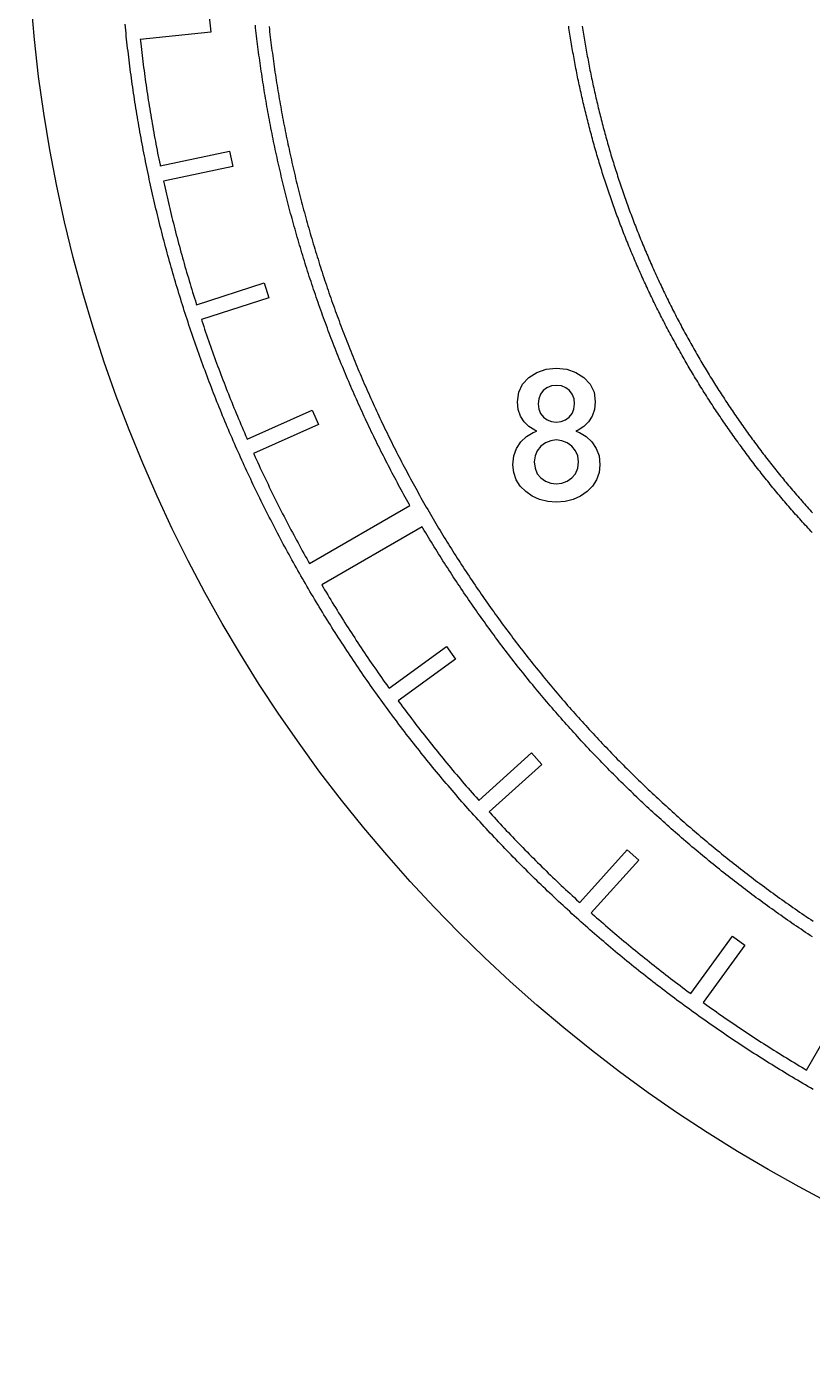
# Model space of a CAD drawing. Header units: millimetres. Extents: x -14.2 to 14.2, y -14.2 to 14.2.
# Drawn here: x -14.25 to -6.67, y -14.25 to -1.33 of the extents above; entities that cross this region are included whole.
import ezdxf

# ---------------------------------------------------------------- set-up
doc = ezdxf.new("R2010")
doc.units = ezdxf.units.MM
doc.layers.add('ALTIN', color=2, linetype='Continuous')
doc.layers.add('KESIM', color=1, linetype='Continuous')

msp = doc.modelspace()

# ---------------------------------------------------------------- linework, layer by layer
at = {"layer": 'ALTIN'}
for points in [[(-12.4891, -1.2372), (-12.4734, -1.3864), (-13.1544, -1.458), (-13.1532, -1.4696), (-13.1499, -1.4982), (-13.1466, -1.5269), (-13.1433, -1.5556), (-13.1398, -1.5843), (-13.1363, -1.6129), (-13.1328, -1.6416), (-13.1292, -1.6702), (-13.1255, -1.6989), (-13.1218, -1.7275), (-13.118, -1.7561), (-13.1141, -1.7848), (-13.1102, -1.8134), (-13.1062, -1.842), (-13.1021, -1.8705), (-13.098, -1.8991), (-13.0939, -1.9277), (-13.0896, -1.9563), (-13.0853, -1.9848), (-13.081, -2.0134), (-13.0765, -2.0419), (-13.0721, -2.0704), (-13.0675, -2.0989), (-13.0629, -2.1274), (-13.0582, -2.1559), (-13.0535, -2.1844), (-13.0487, -2.2129), (-13.0438, -2.2413), (-13.0389, -2.2698), (-13.0339, -2.2982), (-13.0289, -2.3267), (-13.0238, -2.3551), (-13.0186, -2.3835), (-13.0134, -2.4119), (-13.0081, -2.4403), (-13.0027, -2.4686), (-12.9973, -2.497), (-12.9918, -2.5254), (-12.9863, -2.5537), (-12.9807, -2.582), (-12.975, -2.6103), (-12.9693, -2.6386), (-12.9635, -2.6669), (-12.9612, -2.6783), (-12.2913, -2.5359), (-12.2602, -2.6827), (-12.93, -2.825), (-12.9275, -2.8364), (-12.9213, -2.8646), (-12.915, -2.8928), (-12.9087, -2.9209), (-12.9023, -2.9491), (-12.8958, -2.9772), (-12.8893, -3.0054), (-12.8827, -3.0335), (-12.876, -3.0616), (-12.8693, -3.0896), (-12.8625, -3.1177), (-12.8557, -3.1458), (-12.8488, -3.1738), (-12.8419, -3.2018), (-12.8348, -3.2298), (-12.8278, -3.2578), (-12.8206, -3.2858), (-12.8134, -3.3138), (-12.8062, -3.3417), (-12.7989, -3.3697), (-12.7915, -3.3976), (-12.784, -3.4255), (-12.7765, -3.4534), (-12.769, -3.4812), (-12.7613, -3.5091), (-12.7536, -3.5369), (-12.7459, -3.5647), (-12.7381, -3.5925), (-12.7302, -3.6203), (-12.7223, -3.6481), (-12.7143, -3.6758), (-12.7063, -3.7035), (-12.6981, -3.7312), (-12.69, -3.7589), (-12.6817, -3.7866), (-12.6735, -3.8143), (-12.6651, -3.8419), (-12.6567, -3.8695), (-12.6482, -3.8971), (-12.6397, -3.9247), (-12.6311, -3.9523), (-12.6224, -3.9798), (-12.6137, -4.0074), (-12.6102, -4.0184), (-11.9589, -3.8068), (-11.9126, -3.9495), (-12.5638, -4.1611), (-12.5602, -4.1721), (-12.5511, -4.1995), (-12.5419, -4.2269), (-12.5326, -4.2543), (-12.5233, -4.2816), (-12.5139, -4.3089), (-12.5045, -4.3362), (-12.495, -4.3635), (-12.4855, -4.3907), (-12.4759, -4.4179), (-12.4662, -4.4451), (-12.4565, -4.4723), (-12.4467, -4.4995), (-12.4368, -4.5266), (-12.4269, -4.5538), (-12.417, -4.5809), (-12.4069, -4.6079), (-12.3969, -4.635), (-12.3867, -4.662), (-12.3765, -4.689), (-12.3663, -4.716), (-12.3559, -4.743), (-12.3456, -4.7699), (-12.3351, -4.7969), (-12.3246, -4.8238), (-12.3141, -4.8506), (-12.3035, -4.8775), (-12.2928, -4.9043), (-12.2821, -4.9311), (-12.2713, -4.9579), (-12.2604, -4.9847), (-12.2495, -5.0114), (-12.2386, -5.0381), (-12.2275, -5.0648), (-12.2165, -5.0915), (-12.2053, -5.1181), (-12.1941, -5.1447), (-12.1829, -5.1713), (-12.1716, -5.1979), (-12.1602, -5.2244), (-12.1488, -5.251), (-12.1373, -5.2774), (-12.1257, -5.3039), (-12.1211, -5.3146), (-11.4955, -5.036), (-11.4345, -5.1731), (-12.0601, -5.4516), (-12.0553, -5.4622), (-12.0433, -5.4885), (-12.0313, -5.5147), (-12.0193, -5.541), (-12.0072, -5.5672), (-11.995, -5.5934), (-11.9828, -5.6195), (-11.9705, -5.6456), (-11.9581, -5.6717), (-11.9457, -5.6978), (-11.9333, -5.7239), (-11.9207, -5.7499), (-11.9082, -5.7759), (-11.8955, -5.8018), (-11.8829, -5.8278), (-11.8701, -5.8537), (-11.8573, -5.8796), (-11.8445, -5.9054), (-11.8315, -5.9313), (-11.8186, -5.9571), (-11.8056, -5.9828), (-11.7925, -6.0086), (-11.7793, -6.0343), (-11.7661, -6.06), (-11.7529, -6.0856), (-11.7396, -6.1112), (-11.7262, -6.1368), (-11.7128, -6.1624), (-11.6993, -6.1879), (-11.6858, -6.2135), (-11.6722, -6.2389), (-11.6586, -6.2644), (-11.6449, -6.2898), (-11.6311, -6.3152), (-11.6173, -6.3406), (-11.6035, -6.3659), (-11.5896, -6.3912), (-11.5756, -6.4165), (-11.5616, -6.4417), (-11.5475, -6.4669), (-11.5333, -6.4921), (-11.5214, -6.5133), (-10.5514, -5.9533), (-10.5573, -5.9427), (-10.5703, -5.9196), (-10.5832, -5.8966), (-10.596, -5.8735), (-10.6088, -5.8503), (-10.6215, -5.8272), (-10.6342, -5.804), (-10.6469, -5.7808), (-10.6595, -5.7575), (-10.672, -5.7343), (-10.6845, -5.711), (-10.6969, -5.6876), (-10.7093, -5.6643), (-10.7216, -5.6409), (-10.7339, -5.6175), (-10.7461, -5.5941), (-10.7583, -5.5706), (-10.7704, -5.5471), (-10.7825, -5.5236), (-10.7945, -5.5001), (-10.8065, -5.4765), (-10.8184, -5.4529), (-10.8303, -5.4293), (-10.8421, -5.4057), (-10.8539, -5.382), (-10.8656, -5.3583), (-10.8773, -5.3346), (-10.8889, -5.3109), (-10.9005, -5.2871), (-10.912, -5.2633), (-10.9234, -5.2395), (-10.9348, -5.2156), (-10.9462, -5.1918), (-10.9575, -5.1679), (-10.9687, -5.144), (-10.9799, -5.12), (-10.9911, -5.0961), (-11.0022, -5.0721), (-11.0132, -5.048), (-11.0242, -5.024), (-11.0351, -4.9999), (-11.046, -4.9759), (-11.0568, -4.9517), (-11.0676, -4.9276), (-11.0783, -4.9035), (-11.089, -4.8793), (-11.0996, -4.8551), (-11.1102, -4.8308), (-11.1207, -4.8066), (-11.1312, -4.7823), (-11.1416, -4.758), (-11.1519, -4.7337), (-11.1622, -4.7094), (-11.1725, -4.685), (-11.1827, -4.6606), (-11.1928, -4.6362), (-11.2029, -4.6118), (-11.2129, -4.5873), (-11.2229, -4.5629), (-11.2328, -4.5384), (-11.2427, -4.5138), (-11.2525, -4.4893), (-11.2623, -4.4647), (-11.272, -4.4402), (-11.2817, -4.4156), (-11.2913, -4.3909), (-11.3008, -4.3663), (-11.3103, -4.3416), (-11.3198, -4.3169), (-11.3292, -4.2922), (-11.3385, -4.2675), (-11.3478, -4.2428), (-11.357, -4.218), (-11.3662, -4.1932), (-11.3753, -4.1684), (-11.3844, -4.1436), (-11.3934, -4.1187), (-11.4023, -4.0939), (-11.4113, -4.069), (-11.4201, -4.0441), (-11.4289, -4.0191), (-11.4376, -3.9942), (-11.4463, -3.9692), (-11.455, -3.9443), (-11.4635, -3.9193), (-11.4721, -3.8942), (-11.4805, -3.8692), (-11.4889, -3.8441), (-11.4973, -3.8191), (-11.5056, -3.794), (-11.5139, -3.7689), (-11.522, -3.7437), (-11.5302, -3.7186), (-11.5383, -3.6934), (-11.5463, -3.6682), (-11.5543, -3.6431), (-11.5622, -3.6178), (-11.5701, -3.5926), (-11.5779, -3.5674), (-11.5856, -3.5421), (-11.5933, -3.5168), (-11.601, -3.4915), (-11.6086, -3.4662), (-11.6161, -3.4408), (-11.6236, -3.4155), (-11.631, -3.3901), (-11.6384, -3.3647), (-11.6457, -3.3393), (-11.6529, -3.3139), (-11.6601, -3.2885), (-11.6673, -3.2631), (-11.6744, -3.2376), (-11.6814, -3.2121), (-11.6884, -3.1866), (-11.6953, -3.1611), (-11.7022, -3.1356), (-11.709, -3.1101), (-11.7158, -3.0845), (-11.7225, -3.0589), (-11.7291, -3.0334), (-11.7357, -3.0078), (-11.7422, -2.9821), (-11.7487, -2.9565), (-11.7551, -2.9309), (-11.7615, -2.9052), (-11.7678, -2.8796), (-11.7741, -2.8539), (-11.7803, -2.8282), (-11.7864, -2.8025), (-11.7925, -2.7768), (-11.7985, -2.751), (-11.8045, -2.7253), (-11.8104, -2.6995), (-11.8163, -2.6737), (-11.8221, -2.648), (-11.8278, -2.6222), (-11.8335, -2.5964), (-11.8392, -2.5705), (-11.8447, -2.5447), (-11.8503, -2.5189), (-11.8557, -2.493), (-11.8611, -2.4671), (-11.8665, -2.4412), (-11.8718, -2.4153), (-11.877, -2.3894), (-11.8822, -2.3635), (-11.8873, -2.3376), (-11.8924, -2.3117), (-11.8974, -2.2857), (-11.9024, -2.2597), (-11.9073, -2.2338), (-11.9121, -2.2078), (-11.9169, -2.1818), (-11.9217, -2.1558), (-11.9263, -2.1298), (-11.9309, -2.1037), (-11.9355, -2.0777), (-11.94, -2.0517), (-11.9445, -2.0256), (-11.9489, -1.9996), (-11.9532, -1.9735), (-11.9575, -1.9474), (-11.9617, -1.9213), (-11.9658, -1.8952), (-11.97, -1.8691), (-11.974, -1.843), (-11.978, -1.8168), (-11.9819, -1.7907), (-11.9858, -1.7646), (-11.9896, -1.7384), (-11.9934, -1.7123), (-11.9971, -1.6861), (-12.0007, -1.6599), (-12.0043, -1.6337), (-12.0079, -1.6075), (-12.0114, -1.5813), (-12.0148, -1.5551), (-12.0181, -1.5289), (-12.0214, -1.5027), (-12.0247, -1.4764), (-12.0279, -1.4502), (-12.031, -1.424), (-12.0341, -1.3977), (-12.0371, -1.3715), (-12.0401, -1.3452), (-12.043, -1.3189)], [(-6.6572, -11.589), (-6.6825, -11.5744), (-6.7077, -11.5598), (-6.7329, -11.5452), (-6.7581, -11.5304), (-6.7833, -11.5157), (-6.8084, -11.5008), (-6.8334, -11.486), (-6.8585, -11.471), (-6.8835, -11.456), (-6.9085, -11.441), (-6.9334, -11.4259), (-6.9583, -11.4107), (-6.9832, -11.3955), (-7.008, -11.3803), (-7.0328, -11.365), (-7.0576, -11.3496), (-7.0824, -11.3342), (-7.1071, -11.3187), (-7.1318, -11.3032), (-7.1564, -11.2876), (-7.181, -11.2719), (-7.2056, -11.2562), (-7.2301, -11.2405), (-7.2546, -11.2247), (-7.2791, -11.2088), (-7.3035, -11.1929), (-7.3279, -11.177), (-7.3523, -11.161), (-7.3766, -11.1449), (-7.4009, -11.1288), (-7.4252, -11.1126), (-7.4494, -11.0964), (-7.4736, -11.0801), (-7.4978, -11.0638), (-7.5219, -11.0474), (-7.546, -11.0309), (-7.57, -11.0144), (-7.594, -10.9979), (-7.618, -10.9813), (-7.6419, -10.9647), (-7.6658, -10.948), (-7.6897, -10.9312), (-7.7135, -10.9144), (-7.7373, -10.8976), (-7.7611, -10.8807), (-7.7848, -10.8637), (-7.8085, -10.8467), (-7.8321, -10.8296), (-7.8557, -10.8125), (-7.8793, -10.7953), (-7.9029, -10.7781), (-7.9263, -10.7609), (-7.9498, -10.7435), (-7.9732, -10.7262), (-7.9966, -10.7088), (-8.02, -10.6913), (-8.0433, -10.6738), (-8.0665, -10.6562), (-8.0898, -10.6386), (-8.1129, -10.6209), (-8.1361, -10.6032), (-8.1592, -10.5854), (-8.1823, -10.5676), (-8.2053, -10.5497), (-8.2283, -10.5318), (-8.2513, -10.5138), (-8.2742, -10.4958), (-8.2971, -10.4777), (-8.3199, -10.4596), (-8.3427, -10.4414), (-8.3655, -10.4232), (-8.3882, -10.4049), (-8.4109, -10.3866), (-8.4335, -10.3682), (-8.4561, -10.3498), (-8.4787, -10.3313), (-8.5012, -10.3128), (-8.5237, -10.2942), (-8.5461, -10.2756), (-8.5685, -10.2569), (-8.5909, -10.2382), (-8.6132, -10.2194), (-8.6354, -10.2006), (-8.6577, -10.1817), (-8.6799, -10.1628), (-8.702, -10.1439), (-8.7241, -10.1249), (-8.7462, -10.1058), (-8.7682, -10.0867), (-8.7902, -10.0675), (-8.8122, -10.0483), (-8.8341, -10.0291), (-8.8559, -10.0098), (-8.8777, -9.9904), (-8.8995, -9.9711), (-8.9212, -9.9516), (-8.9429, -9.9321), (-8.9646, -9.9126), (-8.9862, -9.893), (-9.0077, -9.8734), (-9.0293, -9.8537), (-9.0507, -9.834), (-9.0722, -9.8142), (-9.0936, -9.7944), (-9.1149, -9.7745), (-9.1362, -9.7546), (-9.1575, -9.7347), (-9.1787, -9.7147), (-9.1999, -9.6946), (-9.221, -9.6745), (-9.2421, -9.6544), (-9.2631, -9.6342), (-9.2841, -9.614), (-9.3051, -9.5937), (-9.326, -9.5734), (-9.3468, -9.553), (-9.3677, -9.5326), (-9.3884, -9.5121), (-9.4092, -9.4916), (-9.4298, -9.4711), (-9.4505, -9.4505), (-9.4711, -9.4298), (-9.4916, -9.4092), (-9.5121, -9.3884), (-9.5326, -9.3677), (-9.553, -9.3468), (-9.5734, -9.326), (-9.5937, -9.3051), (-9.614, -9.2841), (-9.6342, -9.2631), (-9.6544, -9.2421), (-9.6745, -9.221), (-9.6946, -9.1999), (-9.7147, -9.1787), (-9.7347, -9.1575), (-9.7546, -9.1362), (-9.7745, -9.1149), (-9.7944, -9.0936), (-9.8142, -9.0722), (-9.834, -9.0507), (-9.8537, -9.0293), (-9.8734, -9.0077), (-9.893, -8.9862), (-9.9126, -8.9646), (-9.9321, -8.9429), (-9.9516, -8.9212), (-9.9711, -8.8995), (-9.9904, -8.8777), (-10.0098, -8.8559), (-10.0291, -8.8341), (-10.0483, -8.8122), (-10.0675, -8.7902), (-10.0867, -8.7682), (-10.1058, -8.7462), (-10.1249, -8.7241), (-10.1439, -8.702), (-10.1628, -8.6799), (-10.1817, -8.6577), (-10.2006, -8.6354), (-10.2194, -8.6132), (-10.2382, -8.5909), (-10.2569, -8.5685), (-10.2756, -8.5461), (-10.2942, -8.5237), (-10.3128, -8.5012), (-10.3313, -8.4787), (-10.3498, -8.4561), (-10.3682, -8.4335), (-10.3866, -8.4109), (-10.4049, -8.3882), (-10.4232, -8.3655), (-10.4414, -8.3427), (-10.4596, -8.3199), (-10.4777, -8.2971), (-10.4958, -8.2742), (-10.5138, -8.2513), (-10.5318, -8.2283), (-10.5497, -8.2053), (-10.5676, -8.1823), (-10.5854, -8.1592), (-10.6032, -8.1361), (-10.6209, -8.1129), (-10.6386, -8.0898), (-10.6562, -8.0665), (-10.6738, -8.0433), (-10.6913, -8.02), (-10.7088, -7.9966), (-10.7262, -7.9732), (-10.7435, -7.9498), (-10.7609, -7.9263), (-10.7781, -7.9029), (-10.7953, -7.8793), (-10.8125, -7.8557), (-10.8296, -7.8321), (-10.8467, -7.8085), (-10.8637, -7.7848), (-10.8807, -7.7611), (-10.8976, -7.7373), (-10.9144, -7.7135), (-10.9312, -7.6897), (-10.948, -7.6658), (-10.9647, -7.6419), (-10.9813, -7.618), (-10.9979, -7.594), (-11.0144, -7.57), (-11.0309, -7.546), (-11.0474, -7.5219), (-11.0638, -7.4978), (-11.0801, -7.4736), (-11.0964, -7.4494), (-11.1126, -7.4252), (-11.1288, -7.4009), (-11.1449, -7.3766), (-11.161, -7.3523), (-11.177, -7.3279), (-11.1929, -7.3035), (-11.2088, -7.2791), (-11.2247, -7.2546), (-11.2405, -7.2301), (-11.2562, -7.2056), (-11.2719, -7.181), (-11.2876, -7.1564), (-11.3032, -7.1318), (-11.3187, -7.1071), (-11.3342, -7.0824), (-11.3496, -7.0576), (-11.365, -7.0328), (-11.3803, -7.008), (-11.3955, -6.9832), (-11.4107, -6.9583), (-11.4259, -6.9334), (-11.441, -6.9085), (-11.456, -6.8835), (-11.471, -6.8585), (-11.486, -6.8334), (-11.5008, -6.8084), (-11.5157, -6.7833), (-11.5304, -6.7581), (-11.5452, -6.7329), (-11.5598, -6.7077), (-11.5744, -6.6825), (-11.589, -6.6572), (-11.6035, -6.6319), (-11.6179, -6.6066), (-11.6323, -6.5812), (-11.6466, -6.5558), (-11.6609, -6.5304), (-11.6751, -6.505), (-11.6893, -6.4795), (-11.7034, -6.454), (-11.7175, -6.4284), (-11.7314, -6.4028), (-11.7454, -6.3772), (-11.7593, -6.3516), (-11.7731, -6.3259), (-11.7869, -6.3002), (-11.8006, -6.2745), (-11.8143, -6.2487), (-11.8279, -6.2229), (-11.8414, -6.1971), (-11.8549, -6.1713), (-11.8683, -6.1454), (-11.8817, -6.1195), (-11.895, -6.0935), (-11.9083, -6.0676), (-11.9215, -6.0416), (-11.9347, -6.0156), (-11.9478, -5.9895), (-11.9608, -5.9634), (-11.9738, -5.9373), (-11.9867, -5.9112), (-11.9996, -5.885), (-12.0124, -5.8588), (-12.0251, -5.8326), (-12.0378, -5.8064), (-12.0505, -5.7801), (-12.0631, -5.7538), (-12.0756, -5.7274), (-12.088, -5.7011), (-12.1005, -5.6747), (-12.1128, -5.6483), (-12.1251, -5.6219), (-12.1373, -5.5954), (-12.1495, -5.5689), (-12.1616, -5.5424), (-12.1737, -5.5158), (-12.1857, -5.4893), (-12.1976, -5.4627), (-12.2095, -5.436), (-12.2214, -5.4094), (-12.2331, -5.3827), (-12.2449, -5.356), (-12.2565, -5.3293), (-12.2681, -5.3025), (-12.2796, -5.2758), (-12.2911, -5.2489), (-12.3025, -5.2221), (-12.3139, -5.1953), (-12.3252, -5.1684), (-12.3365, -5.1415), (-12.3476, -5.1146), (-12.3588, -5.0876), (-12.3698, -5.0606), (-12.3809, -5.0336), (-12.3918, -5.0066), (-12.4027, -4.9796), (-12.4135, -4.9525), (-12.4243, -4.9254), (-12.435, -4.8983), (-12.4457, -4.8711), (-12.4563, -4.844), (-12.4668, -4.8168), (-12.4773, -4.7896), (-12.4877, -4.7624), (-12.4981, -4.7351), (-12.5084, -4.7078), (-12.5186, -4.6805), (-12.5288, -4.6532), (-12.5389, -4.6259), (-12.549, -4.5985), (-12.559, -4.5711), (-12.5689, -4.5437), (-12.5788, -4.5163), (-12.5886, -4.4888), (-12.5984, -4.4613), (-12.6081, -4.4338), (-12.6177, -4.4063), (-12.6273, -4.3788), (-12.6369, -4.3512), (-12.6463, -4.3236), (-12.6557, -4.296), (-12.6651, -4.2684), (-12.6743, -4.2408), (-12.6836, -4.2131), (-12.6927, -4.1854), (-12.7018, -4.1577), (-12.7109, -4.13), (-12.7199, -4.1023), (-12.7288, -4.0745), (-12.7376, -4.0467), (-12.7464, -4.0189), (-12.7552, -3.9911), (-12.7638, -3.9633), (-12.7725, -3.9354), (-12.781, -3.9075), (-12.7895, -3.8797), (-12.7979, -3.8517), (-12.8063, -3.8238), (-12.8146, -3.7959), (-12.8229, -3.7679), (-12.8311, -3.7399), (-12.8392, -3.7119), (-12.8473, -3.6839), (-12.8553, -3.6559), (-12.8632, -3.6278), (-12.8711, -3.5997), (-12.8789, -3.5716), (-12.8867, -3.5435), (-12.8944, -3.5154), (-12.902, -3.4873), (-12.9096, -3.4591), (-12.9171, -3.4309), (-12.9246, -3.4028), (-12.932, -3.3745), (-12.9393, -3.3463), (-12.9466, -3.3181), (-12.9538, -3.2898), (-12.9609, -3.2616), (-12.968, -3.2333), (-12.975, -3.205), (-12.982, -3.1767), (-12.9889, -3.1483), (-12.9957, -3.12), (-13.0025, -3.0916), (-13.0092, -3.0633), (-13.0159, -3.0349), (-13.0225, -3.0065), (-13.029, -2.9781), (-13.0355, -2.9496), (-13.0419, -2.9212), (-13.0482, -2.8927), (-13.0545, -2.8642), (-13.0607, -2.8358), (-13.0668, -2.8073), (-13.0729, -2.7787), (-13.079, -2.7502), (-13.0849, -2.7217), (-13.0908, -2.6931), (-13.0967, -2.6646), (-13.1025, -2.636), (-13.1082, -2.6074), (-13.1139, -2.5788), (-13.1194, -2.5502), (-13.125, -2.5215), (-13.1304, -2.4929), (-13.1359, -2.4642), (-13.1412, -2.4356), (-13.1465, -2.4069), (-13.1517, -2.3782), (-13.1569, -2.3495), (-13.162, -2.3208), (-13.167, -2.2921), (-13.172, -2.2634), (-13.1769, -2.2346), (-13.1817, -2.2059), (-13.1865, -2.1771), (-13.1912, -2.1483), (-13.1959, -2.1195), (-13.2005, -2.0907), (-13.205, -2.0619), (-13.2095, -2.0331), (-13.2139, -2.0043), (-13.2182, -1.9755), (-13.2225, -1.9466), (-13.2267, -1.9178), (-13.2308, -1.8889), (-13.2349, -1.86), (-13.239, -1.8312), (-13.2429, -1.8023), (-13.2468, -1.7734), (-13.2507, -1.7445), (-13.2544, -1.7156), (-13.2581, -1.6866), (-13.2618, -1.6577), (-13.2654, -1.6288), (-13.2689, -1.5998), (-13.2724, -1.5709), (-13.2758, -1.5419), (-13.2791, -1.513), (-13.2824, -1.484), (-13.2856, -1.455), (-13.2887, -1.426), (-13.2918, -1.397), (-13.2948, -1.368), (-13.2978, -1.339), (-13.3006, -1.31)], [(-11.9109, -1.3308), (-11.908, -1.3567), (-11.905, -1.3827), (-11.9019, -1.4087), (-11.8988, -1.4346), (-11.8957, -1.4606), (-11.8925, -1.4866), (-11.8892, -1.5125), (-11.8859, -1.5384), (-11.8825, -1.5644), (-11.879, -1.5903), (-11.8755, -1.6162), (-11.872, -1.6421), (-11.8684, -1.668), (-11.8647, -1.6939), (-11.861, -1.7198), (-11.8572, -1.7456), (-11.8534, -1.7715), (-11.8495, -1.7974), (-11.8455, -1.8232), (-11.8415, -1.849), (-11.8374, -1.8749), (-11.8333, -1.9007), (-11.8292, -1.9265), (-11.8249, -1.9523), (-11.8206, -1.9781), (-11.8163, -2.0039), (-11.8119, -2.0297), (-11.8074, -2.0554), (-11.8029, -2.0812), (-11.7984, -2.1069), (-11.7937, -2.1327), (-11.789, -2.1584), (-11.7843, -2.1841), (-11.7795, -2.2098), (-11.7747, -2.2355), (-11.7698, -2.2612), (-11.7648, -2.2868), (-11.7598, -2.3125), (-11.7547, -2.3382), (-11.7496, -2.3638), (-11.7444, -2.3894), (-11.7392, -2.415), (-11.7339, -2.4406), (-11.7285, -2.4662), (-11.7231, -2.4918), (-11.7176, -2.5174), (-11.7121, -2.5429), (-11.7065, -2.5685), (-11.7009, -2.594), (-11.6952, -2.6195), (-11.6895, -2.6451), (-11.6837, -2.6706), (-11.6778, -2.696), (-11.6719, -2.7215), (-11.666, -2.747), (-11.6599, -2.7724), (-11.6539, -2.7978), (-11.6477, -2.8233), (-11.6415, -2.8487), (-11.6353, -2.8741), (-11.629, -2.8994), (-11.6226, -2.9248), (-11.6162, -2.9501), (-11.6098, -2.9755), (-11.6032, -3.0008), (-11.5967, -3.0261), (-11.59, -3.0514), (-11.5834, -3.0767), (-11.5766, -3.1019), (-11.5698, -3.1272), (-11.563, -3.1524), (-11.5561, -3.1776), (-11.5491, -3.2029), (-11.5421, -3.228), (-11.535, -3.2532), (-11.5279, -3.2784), (-11.5207, -3.3035), (-11.5135, -3.3286), (-11.5062, -3.3538), (-11.4989, -3.3788), (-11.4915, -3.4039), (-11.484, -3.429), (-11.4765, -3.454), (-11.4689, -3.4791), (-11.4613, -3.5041), (-11.4536, -3.5291), (-11.4459, -3.5541), (-11.4381, -3.579), (-11.4303, -3.604), (-11.4224, -3.6289), (-11.4145, -3.6538), (-11.4065, -3.6787), (-11.3984, -3.7036), (-11.3903, -3.7284), (-11.3821, -3.7533), (-11.3739, -3.7781), (-11.3657, -3.8029), (-11.3573, -3.8277), (-11.349, -3.8525), (-11.3405, -3.8772), (-11.332, -3.9019), (-11.3235, -3.9266), (-11.3149, -3.9513), (-11.3063, -3.976), (-11.2976, -4.0007), (-11.2888, -4.0253), (-11.28, -4.0499), (-11.2711, -4.0745), (-11.2622, -4.0991), (-11.2532, -4.1237), (-11.2442, -4.1482), (-11.2351, -4.1727), (-11.226, -4.1972), (-11.2168, -4.2217), (-11.2076, -4.2462), (-11.1983, -4.2706), (-11.189, -4.295), (-11.1796, -4.3194), (-11.1701, -4.3438), (-11.1606, -4.3682), (-11.1511, -4.3925), (-11.1414, -4.4168), (-11.1318, -4.4411), (-11.1221, -4.4654), (-11.1123, -4.4897), (-11.1025, -4.5139), (-11.0926, -4.5381), (-11.0827, -4.5623), (-11.0727, -4.5865), (-11.0627, -4.6106), (-11.0526, -4.6347), (-11.0424, -4.6588), (-11.0323, -4.6829), (-11.022, -4.707), (-11.0117, -4.731), (-11.0014, -4.755), (-10.991, -4.779), (-10.9805, -4.803), (-10.97, -4.8269), (-10.9595, -4.8508), (-10.9488, -4.8747), (-10.9382, -4.8986), (-10.9275, -4.9225), (-10.9167, -4.9463), (-10.9059, -4.9701), (-10.895, -4.9939), (-10.8841, -5.0176), (-10.8731, -5.0414), (-10.8621, -5.0651), (-10.851, -5.0888), (-10.8399, -5.1124), (-10.8287, -5.1361), (-10.8175, -5.1597), (-10.8062, -5.1833), (-10.7949, -5.2068), (-10.7835, -5.2304), (-10.772, -5.2539), (-10.7606, -5.2774), (-10.749, -5.3008), (-10.7374, -5.3243), (-10.7258, -5.3477), (-10.7141, -5.3711), (-10.7024, -5.3944), (-10.6906, -5.4178), (-10.6787, -5.4411), (-10.6668, -5.4644), (-10.6549, -5.4876), (-10.6429, -5.5109), (-10.6308, -5.5341), (-10.6187, -5.5572), (-10.6066, -5.5804), (-10.5944, -5.6035), (-10.5821, -5.6266), (-10.5698, -5.6497), (-10.5575, -5.6727), (-10.5451, -5.6958), (-10.5326, -5.7187), (-10.5201, -5.7417), (-10.5076, -5.7647), (-10.495, -5.7876), (-10.4823, -5.8104), (-10.4696, -5.8333), (-10.4569, -5.8561), (-10.4441, -5.8789), (-10.4312, -5.9017), (-10.4183, -5.9244), (-10.4054, -5.9472), (-10.3924, -5.9698), (-10.3793, -5.9925), (-10.3662, -6.0151), (-10.3531, -6.0377), (-10.3399, -6.0603), (-10.3266, -6.0828), (-10.3133, -6.1054), (-10.3, -6.1278), (-10.2866, -6.1503), (-10.2732, -6.1727), (-10.2597, -6.1951), (-10.2461, -6.2175), (-10.2325, -6.2398), (-10.2189, -6.2621), (-10.2052, -6.2844), (-10.1915, -6.3067), (-10.1777, -6.3289), (-10.1639, -6.3511), (-10.15, -6.3732), (-10.136, -6.3954), (-10.1221, -6.4175), (-10.108, -6.4395), (-10.094, -6.4616), (-10.0799, -6.4836), (-10.0657, -6.5056), (-10.0515, -6.5275), (-10.0372, -6.5494), (-10.0229, -6.5713), (-10.0085, -6.5931), (-9.9941, -6.615), (-9.9797, -6.6368), (-9.9652, -6.6585), (-9.9506, -6.6802), (-9.936, -6.7019), (-9.9214, -6.7236), (-9.9067, -6.7452), (-9.8919, -6.7668), (-9.8772, -6.7884), (-9.8623, -6.8099), (-9.8474, -6.8314), (-9.8325, -6.8529), (-9.8175, -6.8743), (-9.8025, -6.8957), (-9.7874, -6.9171), (-9.7723, -6.9384), (-9.7572, -6.9597), (-9.742, -6.981), (-9.7267, -7.0022), (-9.7114, -7.0234), (-9.6961, -7.0446), (-9.6807, -7.0657), (-9.6652, -7.0868), (-9.6498, -7.1079), (-9.6342, -7.129), (-9.6186, -7.15), (-9.603, -7.1709), (-9.5874, -7.1919), (-9.5716, -7.2128), (-9.5559, -7.2336), (-9.5401, -7.2544), (-9.5242, -7.2752), (-9.5083, -7.296), (-9.4924, -7.3167), (-9.4764, -7.3374), (-9.4604, -7.3581), (-9.4443, -7.3787), (-9.4282, -7.3993), (-9.412, -7.4198), (-9.3958, -7.4404), (-9.3796, -7.4608), (-9.3633, -7.4813), (-9.3469, -7.5017), (-9.3305, -7.5221), (-9.3141, -7.5424), (-9.2976, -7.5627), (-9.2811, -7.583), (-9.2645, -7.6032), (-9.2479, -7.6234), (-9.2313, -7.6436), (-9.2146, -7.6637), (-9.1978, -7.6838), (-9.181, -7.7038), (-9.1642, -7.7238), (-9.1473, -7.7438), (-9.1304, -7.7637), (-9.1135, -7.7836), (-9.0965, -7.8035), (-9.0794, -7.8233), (-9.0623, -7.8431), (-9.0452, -7.8629), (-9.028, -7.8826), (-9.0108, -7.9023), (-8.9935, -7.9219), (-8.9762, -7.9415), (-8.9589, -7.9611), (-8.9415, -7.9806), (-8.9241, -8.0001), (-8.9066, -8.0195), (-8.8891, -8.0389), (-8.8715, -8.0583), (-8.8539, -8.0777), (-8.8363, -8.0969), (-8.8186, -8.1162), (-8.8009, -8.1354), (-8.7831, -8.1546), (-8.7653, -8.1738), (-8.7474, -8.1929), (-8.7295, -8.2119), (-8.7116, -8.2309), (-8.6936, -8.2499), (-8.6756, -8.2689), (-8.6575, -8.2878), (-8.6394, -8.3067), (-8.6213, -8.3255), (-8.6031, -8.3443), (-8.5849, -8.363), (-8.5666, -8.3817), (-8.5483, -8.4004), (-8.53, -8.419), (-8.5116, -8.4376), (-8.4931, -8.4562), (-8.4747, -8.4747), (-8.4562, -8.4931), (-8.4376, -8.5116), (-8.419, -8.53), (-8.4004, -8.5483), (-8.3817, -8.5666), (-8.363, -8.5849), (-8.3443, -8.6031), (-8.3255, -8.6213), (-8.3067, -8.6394), (-8.2878, -8.6575), (-8.2689, -8.6756), (-8.2499, -8.6936), (-8.2309, -8.7116), (-8.2119, -8.7295), (-8.1929, -8.7474), (-8.1738, -8.7653), (-8.1546, -8.7831), (-8.1354, -8.8009), (-8.1162, -8.8186), (-8.0969, -8.8363), (-8.0777, -8.8539), (-8.0583, -8.8715), (-8.0389, -8.8891), (-8.0195, -8.9066), (-8.0001, -8.9241), (-7.9806, -8.9415), (-7.9611, -8.9589), (-7.9415, -8.9762), (-7.9219, -8.9935), (-7.9023, -9.0108), (-7.8826, -9.028), (-7.8629, -9.0452), (-7.8431, -9.0623), (-7.8233, -9.0794), (-7.8035, -9.0965), (-7.7836, -9.1135), (-7.7637, -9.1304), (-7.7438, -9.1473), (-7.7238, -9.1642), (-7.7038, -9.181), (-7.6838, -9.1978), (-7.6637, -9.2146), (-7.6436, -9.2313), (-7.6234, -9.2479), (-7.6032, -9.2645), (-7.583, -9.2811), (-7.5627, -9.2976), (-7.5424, -9.3141), (-7.5221, -9.3305), (-7.5017, -9.3469), (-7.4813, -9.3633), (-7.4608, -9.3796), (-7.4404, -9.3958), (-7.4198, -9.412), (-7.3993, -9.4282), (-7.3787, -9.4443), (-7.3581, -9.4604), (-7.3374, -9.4764), (-7.3167, -9.4924), (-7.296, -9.5083), (-7.2752, -9.5242), (-7.2544, -9.5401), (-7.2336, -9.5559), (-7.2128, -9.5716), (-7.1919, -9.5874), (-7.1709, -9.603), (-7.15, -9.6186), (-7.129, -9.6342), (-7.1079, -9.6498), (-7.0868, -9.6652), (-7.0657, -9.6807), (-7.0446, -9.6961), (-7.0234, -9.7114), (-7.0022, -9.7267), (-6.981, -9.742), (-6.9597, -9.7572), (-6.9384, -9.7723), (-6.9171, -9.7874), (-6.8957, -9.8025), (-6.8743, -9.8175), (-6.8529, -9.8325), (-6.8314, -9.8474), (-6.8099, -9.8623), (-6.7884, -9.8772), (-6.7668, -9.8919), (-6.7452, -9.9067), (-6.7236, -9.9214), (-6.7019, -9.936), (-6.6802, -9.9506), (-6.6585, -9.9652)], [(-6.6663, -6.2164), (-6.6798, -6.2019), (-6.6933, -6.1873), (-6.7068, -6.1727), (-6.7203, -6.158), (-6.7337, -6.1433), (-6.7471, -6.1286), (-6.7604, -6.1139), (-6.7738, -6.0991), (-6.7871, -6.0843), (-6.8003, -6.0695), (-6.8135, -6.0547), (-6.8267, -6.0398), (-6.8399, -6.0249), (-6.853, -6.0099), (-6.8661, -5.995), (-6.8792, -5.98), (-6.8922, -5.965), (-6.9052, -5.9499), (-6.9182, -5.9348), (-6.9311, -5.9197), (-6.944, -5.9046), (-6.9569, -5.8894), (-6.9697, -5.8742), (-6.9825, -5.859), (-6.9953, -5.8438), (-7.008, -5.8285), (-7.0207, -5.8132), (-7.0334, -5.7979), (-7.046, -5.7825), (-7.0586, -5.7671), (-7.0712, -5.7517), (-7.0837, -5.7363), (-7.0962, -5.7208), (-7.1086, -5.7053), (-7.1211, -5.6898), (-7.1335, -5.6742), (-7.1458, -5.6586), (-7.1582, -5.643), (-7.1705, -5.6274), (-7.1827, -5.6118), (-7.1949, -5.5961), (-7.2071, -5.5804), (-7.2193, -5.5646), (-7.2314, -5.5489), (-7.2435, -5.5331), (-7.2556, -5.5173), (-7.2676, -5.5014), (-7.2796, -5.4855), (-7.2915, -5.4696), (-7.3034, -5.4537), (-7.3153, -5.4378), (-7.3272, -5.4218), (-7.339, -5.4058), (-7.3507, -5.3898), (-7.3625, -5.3737), (-7.3742, -5.3577), (-7.3859, -5.3416), (-7.3975, -5.3254), (-7.4091, -5.3093), (-7.4207, -5.2931), (-7.4322, -5.2769), (-7.4437, -5.2607), (-7.4551, -5.2444), (-7.4666, -5.2281), (-7.478, -5.2118), (-7.4893, -5.1955), (-7.5006, -5.1792), (-7.5119, -5.1628), (-7.5232, -5.1464), (-7.5344, -5.13), (-7.5455, -5.1135), (-7.5567, -5.097), (-7.5678, -5.0805), (-7.5788, -5.064), (-7.5899, -5.0475), (-7.6009, -5.0309), (-7.6118, -5.0143), (-7.6227, -4.9977), (-7.6336, -4.9811), (-7.6445, -4.9644), (-7.6553, -4.9477), (-7.6661, -4.931), (-7.6768, -4.9142), (-7.6875, -4.8975), (-7.6982, -4.8807), (-7.7088, -4.8639), (-7.7194, -4.8471), (-7.73, -4.8302), (-7.7405, -4.8133), (-7.751, -4.7964), (-7.7614, -4.7795), (-7.7718, -4.7626), (-7.7822, -4.7456), (-7.7925, -4.7286), (-7.8028, -4.7116), (-7.8131, -4.6946), (-7.8233, -4.6775), (-7.8335, -4.6604), (-7.8436, -4.6433), (-7.8537, -4.6262), (-7.8638, -4.6091), (-7.8739, -4.5919), (-7.8839, -4.5747), (-7.8938, -4.5575), (-7.9037, -4.5403), (-7.9136, -4.523), (-7.9235, -4.5057), (-7.9333, -4.4884), (-7.9431, -4.4711), (-7.9528, -4.4538), (-7.9625, -4.4364), (-7.9722, -4.419), (-7.9818, -4.4016), (-7.9914, -4.3842), (-8.0009, -4.3668), (-8.0104, -4.3493), (-8.0199, -4.3318), (-8.0293, -4.3143), (-8.0387, -4.2968), (-8.0481, -4.2792), (-8.0574, -4.2617), (-8.0667, -4.2441), (-8.0759, -4.2265), (-8.0851, -4.2088), (-8.0943, -4.1912), (-8.1034, -4.1735), (-8.1125, -4.1558), (-8.1215, -4.1381), (-8.1305, -4.1204), (-8.1395, -4.1026), (-8.1484, -4.0849), (-8.1573, -4.0671), (-8.1662, -4.0493), (-8.175, -4.0315), (-8.1838, -4.0136), (-8.1925, -3.9958), (-8.2012, -3.9779), (-8.2099, -3.96), (-8.2185, -3.942), (-8.2271, -3.9241), (-8.2356, -3.9062), (-8.2441, -3.8882), (-8.2526, -3.8702), (-8.261, -3.8522), (-8.2694, -3.8341), (-8.2777, -3.8161), (-8.286, -3.798), (-8.2943, -3.7799), (-8.3025, -3.7618), (-8.3107, -3.7437), (-8.3189, -3.7256), (-8.327, -3.7074), (-8.335, -3.6892), (-8.3431, -3.671), (-8.3511, -3.6528), (-8.359, -3.6346), (-8.3669, -3.6164), (-8.3748, -3.5981), (-8.3826, -3.5798), (-8.3904, -3.5615), (-8.3982, -3.5432), (-8.4059, -3.5249), (-8.4135, -3.5065), (-8.4212, -3.4882), (-8.4288, -3.4698), (-8.4363, -3.4514), (-8.4438, -3.433), (-8.4513, -3.4145), (-8.4587, -3.3961), (-8.4661, -3.3776), (-8.4734, -3.3592), (-8.4808, -3.3407), (-8.488, -3.3221), (-8.4953, -3.3036), (-8.5024, -3.2851), (-8.5096, -3.2665), (-8.5167, -3.248), (-8.5238, -3.2294), (-8.5308, -3.2108), (-8.5378, -3.1921), (-8.5447, -3.1735), (-8.5516, -3.1549), (-8.5585, -3.1362), (-8.5653, -3.1175), (-8.5721, -3.0988), (-8.5788, -3.0801), (-8.5855, -3.0614), (-8.5922, -3.0426), (-8.5988, -3.0239), (-8.6054, -3.0051), (-8.6119, -2.9863), (-8.6184, -2.9676), (-8.6249, -2.9487), (-8.6313, -2.9299), (-8.6376, -2.9111), (-8.644, -2.8922), (-8.6503, -2.8734), (-8.6565, -2.8545), (-8.6627, -2.8356), (-8.6689, -2.8167), (-8.675, -2.7978), (-8.6811, -2.7788), (-8.6871, -2.7599), (-8.6931, -2.7409), (-8.6991, -2.722), (-8.705, -2.703), (-8.7109, -2.684), (-8.7167, -2.665), (-8.7225, -2.6459), (-8.7283, -2.6269), (-8.734, -2.6079), (-8.7396, -2.5888), (-8.7453, -2.5697), (-8.7509, -2.5506), (-8.7564, -2.5315), (-8.7619, -2.5124), (-8.7674, -2.4933), (-8.7728, -2.4742), (-8.7782, -2.455), (-8.7835, -2.4359), (-8.7888, -2.4167), (-8.794, -2.3975), (-8.7992, -2.3783), (-8.8044, -2.3591), (-8.8095, -2.3399), (-8.8146, -2.3207), (-8.8197, -2.3015), (-8.8247, -2.2822), (-8.8296, -2.263), (-8.8345, -2.2437), (-8.8394, -2.2244), (-8.8442, -2.2051), (-8.849, -2.1858), (-8.8538, -2.1665), (-8.8585, -2.1472), (-8.8632, -2.1279), (-8.8678, -2.1085), (-8.8724, -2.0892), (-8.8769, -2.0698), (-8.8814, -2.0504), (-8.8858, -2.031), (-8.8902, -2.0117), (-8.8946, -1.9923), (-8.8989, -1.9728), (-8.9032, -1.9534), (-8.9075, -1.934), (-8.9117, -1.9146), (-8.9158, -1.8951), (-8.9199, -1.8757), (-8.924, -1.8562), (-8.928, -1.8367), (-8.932, -1.8172), (-8.936, -1.7977), (-8.9399, -1.7782), (-8.9437, -1.7587), (-8.9475, -1.7392), (-8.9513, -1.7197), (-8.955, -1.7002), (-8.9587, -1.6806), (-8.9624, -1.6611), (-8.966, -1.6415), (-8.9695, -1.622), (-8.973, -1.6024), (-8.9765, -1.5828), (-8.98, -1.5632), (-8.9833, -1.5436), (-8.9867, -1.524), (-8.99, -1.5044), (-8.9933, -1.4848), (-8.9965, -1.4652), (-8.9996, -1.4455), (-9.0028, -1.4259), (-9.0059, -1.4063), (-9.0089, -1.3866), (-9.0119, -1.3669), (-9.0149, -1.3473), (-9.0178, -1.3276)], [(-8.8863, -1.3281), (-8.8834, -1.3475), (-8.8804, -1.3668), (-8.8774, -1.3862), (-8.8744, -1.4056), (-8.8713, -1.4249), (-8.8682, -1.4443), (-8.865, -1.4636), (-8.8618, -1.483), (-8.8585, -1.5023), (-8.8552, -1.5216), (-8.8519, -1.5409), (-8.8485, -1.5602), (-8.8451, -1.5795), (-8.8416, -1.5988), (-8.8381, -1.6181), (-8.8345, -1.6374), (-8.831, -1.6567), (-8.8273, -1.6759), (-8.8236, -1.6952), (-8.8199, -1.7144), (-8.8162, -1.7337), (-8.8124, -1.7529), (-8.8085, -1.7721), (-8.8046, -1.7913), (-8.8007, -1.8105), (-8.7967, -1.8297), (-8.7927, -1.8489), (-8.7887, -1.8681), (-8.7846, -1.8873), (-8.7804, -1.9064), (-8.7762, -1.9256), (-8.772, -1.9447), (-8.7678, -1.9638), (-8.7635, -1.983), (-8.7591, -2.0021), (-8.7547, -2.0212), (-8.7503, -2.0403), (-8.7458, -2.0594), (-8.7413, -2.0784), (-8.7367, -2.0975), (-8.7321, -2.1166), (-8.7275, -2.1356), (-8.7228, -2.1546), (-8.7181, -2.1737), (-8.7133, -2.1927), (-8.7085, -2.2117), (-8.7037, -2.2307), (-8.6988, -2.2497), (-8.6939, -2.2686), (-8.6889, -2.2876), (-8.6839, -2.3065), (-8.6788, -2.3255), (-8.6737, -2.3444), (-8.6686, -2.3633), (-8.6634, -2.3822), (-8.6582, -2.4011), (-8.653, -2.42), (-8.6477, -2.4389), (-8.6423, -2.4578), (-8.6369, -2.4766), (-8.6315, -2.4954), (-8.626, -2.5143), (-8.6205, -2.5331), (-8.615, -2.5519), (-8.6094, -2.5707), (-8.6038, -2.5894), (-8.5981, -2.6082), (-8.5924, -2.627), (-8.5866, -2.6457), (-8.5809, -2.6644), (-8.575, -2.6831), (-8.5691, -2.7018), (-8.5632, -2.7205), (-8.5573, -2.7392), (-8.5513, -2.7579), (-8.5452, -2.7765), (-8.5392, -2.7952), (-8.533, -2.8138), (-8.5269, -2.8324), (-8.5207, -2.851), (-8.5144, -2.8696), (-8.5082, -2.8881), (-8.5018, -2.9067), (-8.4955, -2.9252), (-8.4891, -2.9438), (-8.4826, -2.9623), (-8.4762, -2.9808), (-8.4696, -2.9993), (-8.4631, -3.0177), (-8.4565, -3.0362), (-8.4498, -3.0546), (-8.4431, -3.0731), (-8.4364, -3.0915), (-8.4296, -3.1099), (-8.4228, -3.1282), (-8.416, -3.1466), (-8.4091, -3.165), (-8.4022, -3.1833), (-8.3952, -3.2016), (-8.3882, -3.2199), (-8.3812, -3.2382), (-8.3741, -3.2565), (-8.367, -3.2748), (-8.3598, -3.293), (-8.3526, -3.3112), (-8.3454, -3.3295), (-8.3381, -3.3477), (-8.3307, -3.3658), (-8.3234, -3.384), (-8.316, -3.4022), (-8.3085, -3.4203), (-8.3011, -3.4384), (-8.2935, -3.4565), (-8.286, -3.4746), (-8.2784, -3.4927), (-8.2707, -3.5107), (-8.2631, -3.5288), (-8.2553, -3.5468), (-8.2476, -3.5648), (-8.2398, -3.5828), (-8.2319, -3.6007), (-8.2241, -3.6187), (-8.2162, -3.6366), (-8.2082, -3.6545), (-8.2002, -3.6724), (-8.1922, -3.6903), (-8.1841, -3.7082), (-8.176, -3.726), (-8.1679, -3.7438), (-8.1597, -3.7617), (-8.1514, -3.7795), (-8.1432, -3.7972), (-8.1349, -3.815), (-8.1265, -3.8327), (-8.1181, -3.8504), (-8.1097, -3.8681), (-8.1013, -3.8858), (-8.0928, -3.9035), (-8.0842, -3.9211), (-8.0757, -3.9388), (-8.0671, -3.9564), (-8.0584, -3.974), (-8.0497, -3.9915), (-8.041, -4.0091), (-8.0322, -4.0266), (-8.0234, -4.0441), (-8.0146, -4.0616), (-8.0057, -4.0791), (-7.9968, -4.0966), (-7.9878, -4.114), (-7.9788, -4.1314), (-7.9698, -4.1488), (-7.9607, -4.1662), (-7.9516, -4.1835), (-7.9425, -4.2009), (-7.9333, -4.2182), (-7.9241, -4.2355), (-7.9148, -4.2528), (-7.9055, -4.27), (-7.8962, -4.2873), (-7.8868, -4.3045), (-7.8774, -4.3217), (-7.8679, -4.3389), (-7.8585, -4.356), (-7.8489, -4.3731), (-7.8394, -4.3903), (-7.8298, -4.4074), (-7.8201, -4.4244), (-7.8105, -4.4415), (-7.8008, -4.4585), (-7.791, -4.4755), (-7.7812, -4.4925), (-7.7714, -4.5095), (-7.7616, -4.5264), (-7.7517, -4.5433), (-7.7417, -4.5602), (-7.7318, -4.5771), (-7.7218, -4.594), (-7.7117, -4.6108), (-7.7016, -4.6276), (-7.6915, -4.6444), (-7.6814, -4.6612), (-7.6712, -4.6779), (-7.661, -4.6946), (-7.6507, -4.7114), (-7.6404, -4.728), (-7.6301, -4.7447), (-7.6197, -4.7613), (-7.6093, -4.7779), (-7.5989, -4.7945), (-7.5884, -4.8111), (-7.5779, -4.8276), (-7.5673, -4.8442), (-7.5567, -4.8607), (-7.5461, -4.8771), (-7.5355, -4.8936), (-7.5248, -4.91), (-7.514, -4.9264), (-7.5033, -4.9428), (-7.4925, -4.9592), (-7.4816, -4.9755), (-7.4708, -4.9918), (-7.4598, -5.0081), (-7.4489, -5.0243), (-7.4379, -5.0406), (-7.4269, -5.0568), (-7.4159, -5.073), (-7.4048, -5.0892), (-7.3937, -5.1053), (-7.3825, -5.1214), (-7.3713, -5.1375), (-7.3601, -5.1536), (-7.3488, -5.1696), (-7.3375, -5.1856), (-7.3262, -5.2016), (-7.3148, -5.2176), (-7.3034, -5.2336), (-7.292, -5.2495), (-7.2805, -5.2654), (-7.269, -5.2813), (-7.2575, -5.2971), (-7.2459, -5.3129), (-7.2343, -5.3287), (-7.2227, -5.3445), (-7.211, -5.3602), (-7.1993, -5.3759), (-7.1875, -5.3916), (-7.1757, -5.4073), (-7.1639, -5.423), (-7.1521, -5.4386), (-7.1402, -5.4542), (-7.1283, -5.4697), (-7.1163, -5.4853), (-7.1043, -5.5008), (-7.0923, -5.5163), (-7.0803, -5.5317), (-7.0682, -5.5472), (-7.0561, -5.5626), (-7.0439, -5.5779), (-7.0317, -5.5933), (-7.0195, -5.6086), (-7.0073, -5.6239), (-6.995, -5.6392), (-6.9827, -5.6544), (-6.9703, -5.6697), (-6.9579, -5.6849), (-6.9455, -5.7), (-6.933, -5.7152), (-6.9206, -5.7303), (-6.908, -5.7454), (-6.8955, -5.7604), (-6.8829, -5.7754), (-6.8703, -5.7904), (-6.8576, -5.8054), (-6.845, -5.8204), (-6.8322, -5.8353), (-6.8195, -5.8502), (-6.8067, -5.865), (-6.7939, -5.8799), (-6.7811, -5.8947), (-6.7682, -5.9095), (-6.7553, -5.9242), (-6.7423, -5.9389), (-6.7294, -5.9536), (-6.7164, -5.9683), (-6.7033, -5.9829), (-6.6903, -5.9976), (-6.6772, -6.0121), (-6.664, -6.0267)], [(-6.6647, -10.1171), (-6.6867, -10.1025), (-6.7087, -10.0879), (-6.7307, -10.0733), (-6.7527, -10.0585), (-6.7746, -10.0438), (-6.7965, -10.029), (-6.8184, -10.0141), (-6.8402, -9.9992), (-6.862, -9.9843), (-6.8838, -9.9693), (-6.9055, -9.9543), (-6.9272, -9.9392), (-6.9489, -9.924), (-6.9705, -9.9088), (-6.9921, -9.8936), (-7.0137, -9.8783), (-7.0352, -9.863), (-7.0567, -9.8476), (-7.0782, -9.8322), (-7.0996, -9.8168), (-7.121, -9.8012), (-7.1424, -9.7857), (-7.1637, -9.7701), (-7.185, -9.7544), (-7.2063, -9.7387), (-7.2275, -9.723), (-7.2487, -9.7072), (-7.2699, -9.6914), (-7.291, -9.6755), (-7.3121, -9.6595), (-7.3331, -9.6436), (-7.3542, -9.6275), (-7.3751, -9.6115), (-7.3961, -9.5954), (-7.417, -9.5792), (-7.4379, -9.563), (-7.4587, -9.5468), (-7.4795, -9.5305), (-7.5003, -9.5141), (-7.5211, -9.4977), (-7.5418, -9.4813), (-7.5624, -9.4648), (-7.5831, -9.4483), (-7.6037, -9.4317), (-7.6242, -9.4151), (-7.6447, -9.3985), (-7.6652, -9.3818), (-7.6857, -9.365), (-7.7061, -9.3482), (-7.7265, -9.3314), (-7.7468, -9.3145), (-7.7671, -9.2976), (-7.7874, -9.2806), (-7.8076, -9.2636), (-7.8278, -9.2466), (-7.8479, -9.2295), (-7.8681, -9.2123), (-7.8881, -9.1951), (-7.9082, -9.1779), (-7.9282, -9.1606), (-7.9482, -9.1433), (-7.9681, -9.1259), (-7.988, -9.1085), (-8.0078, -9.0911), (-8.0276, -9.0736), (-8.0474, -9.0561), (-8.0672, -9.0385), (-8.0869, -9.0209), (-8.1065, -9.0032), (-8.1261, -8.9855), (-8.1457, -8.9677), (-8.1653, -8.95), (-8.1848, -8.9321), (-8.2042, -8.9142), (-8.2237, -8.8963), (-8.2431, -8.8784), (-8.2624, -8.8604), (-8.2817, -8.8423), (-8.301, -8.8242), (-8.3202, -8.8061), (-8.3394, -8.7879), (-8.3586, -8.7697), (-8.3777, -8.7514), (-8.3968, -8.7331), (-8.4158, -8.7148), (-8.4348, -8.6964), (-8.4537, -8.678), (-8.4726, -8.6595), (-8.4915, -8.641), (-8.5103, -8.6225), (-8.5291, -8.6039), (-8.5479, -8.5853), (-8.5666, -8.5666), (-8.5853, -8.5479), (-8.6039, -8.5291), (-8.6225, -8.5103), (-8.641, -8.4915), (-8.6595, -8.4726), (-8.678, -8.4537), (-8.6964, -8.4348), (-8.7148, -8.4158), (-8.7331, -8.3968), (-8.7514, -8.3777), (-8.7697, -8.3586), (-8.7879, -8.3394), (-8.8061, -8.3202), (-8.8242, -8.301), (-8.8423, -8.2817), (-8.8604, -8.2624), (-8.8784, -8.2431), (-8.8963, -8.2237), (-8.9142, -8.2042), (-8.9321, -8.1848), (-8.95, -8.1653), (-8.9677, -8.1457), (-8.9855, -8.1261), (-9.0032, -8.1065), (-9.0209, -8.0869), (-9.0385, -8.0672), (-9.0561, -8.0474), (-9.0736, -8.0276), (-9.0911, -8.0078), (-9.1085, -7.988), (-9.1259, -7.9681), (-9.1433, -7.9482), (-9.1606, -7.9282), (-9.1779, -7.9082), (-9.1951, -7.8881), (-9.2123, -7.8681), (-9.2295, -7.8479), (-9.2466, -7.8278), (-9.2636, -7.8076), (-9.2806, -7.7874), (-9.2976, -7.7671), (-9.3145, -7.7468), (-9.3314, -7.7265), (-9.3482, -7.7061), (-9.365, -7.6857), (-9.3818, -7.6652), (-9.3985, -7.6447), (-9.4151, -7.6242), (-9.4317, -7.6037), (-9.4483, -7.5831), (-9.4648, -7.5624), (-9.4813, -7.5418), (-9.4977, -7.5211), (-9.5141, -7.5003), (-9.5305, -7.4795), (-9.5468, -7.4587), (-9.563, -7.4379), (-9.5792, -7.417), (-9.5954, -7.3961), (-9.6115, -7.3751), (-9.6275, -7.3542), (-9.6436, -7.3331), (-9.6595, -7.3121), (-9.6755, -7.291), (-9.6914, -7.2699), (-9.7072, -7.2487), (-9.723, -7.2275), (-9.7387, -7.2063), (-9.7544, -7.185), (-9.7701, -7.1637), (-9.7857, -7.1424), (-9.8012, -7.121), (-9.8168, -7.0996), (-9.8322, -7.0782), (-9.8476, -7.0567), (-9.863, -7.0352), (-9.8783, -7.0137), (-9.8936, -6.9921), (-9.9088, -6.9705), (-9.924, -6.9489), (-9.9392, -6.9272), (-9.9543, -6.9055), (-9.9693, -6.8838), (-9.9843, -6.862), (-9.9992, -6.8402), (-10.0141, -6.8184), (-10.029, -6.7965), (-10.0438, -6.7746), (-10.0585, -6.7527), (-10.0733, -6.7307), (-10.0879, -6.7087), (-10.1025, -6.6867), (-10.1171, -6.6647), (-10.1316, -6.6426), (-10.1461, -6.6205), (-10.1605, -6.5983), (-10.1749, -6.5761), (-10.1892, -6.5539), (-10.2035, -6.5317), (-10.2177, -6.5094), (-10.2319, -6.4871), (-10.246, -6.4647), (-10.2601, -6.4424), (-10.2741, -6.42), (-10.2881, -6.3975), (-10.302, -6.3751), (-10.3159, -6.3526), (-10.3297, -6.3301), (-10.3435, -6.3075), (-10.3573, -6.2849), (-10.3709, -6.2623), (-10.3846, -6.2397), (-10.3982, -6.217), (-10.4117, -6.1943), (-10.4252, -6.1716), (-10.4314, -6.1611), (-11.4014, -6.7211), (-11.389, -6.7421), (-11.3742, -6.767), (-11.3595, -6.7918), (-11.3446, -6.8165), (-11.3297, -6.8413), (-11.3148, -6.866), (-11.2998, -6.8906), (-11.2847, -6.9153), (-11.2696, -6.9399), (-11.2544, -6.9644), (-11.2392, -6.989), (-11.2239, -7.0135), (-11.2086, -7.038), (-11.1932, -7.0624), (-11.1778, -7.0868), (-11.1623, -7.1112), (-11.1467, -7.1355), (-11.1312, -7.1598), (-11.1155, -7.1841), (-11.0998, -7.2083), (-11.0841, -7.2325), (-11.0682, -7.2567), (-11.0524, -7.2808), (-11.0365, -7.3049), (-11.0205, -7.3289), (-11.0045, -7.353), (-10.9884, -7.377), (-10.9723, -7.4009), (-10.9561, -7.4248), (-10.9399, -7.4487), (-10.9236, -7.4726), (-10.9073, -7.4964), (-10.8909, -7.5202), (-10.8745, -7.5439), (-10.858, -7.5676), (-10.8415, -7.5913), (-10.8249, -7.6149), (-10.8083, -7.6385), (-10.7916, -7.6621), (-10.7748, -7.6856), (-10.758, -7.7091), (-10.7512, -7.7185), (-10.1972, -7.316), (-10.1091, -7.4374), (-10.6631, -7.8399), (-10.6562, -7.8493), (-10.639, -7.8725), (-10.6218, -7.8957), (-10.6046, -7.9188), (-10.5873, -7.9419), (-10.5699, -7.965), (-10.5525, -7.9881), (-10.5351, -8.0111), (-10.5176, -8.034), (-10.5, -8.057), (-10.4824, -8.0798), (-10.4648, -8.1027), (-10.4471, -8.1255), (-10.4293, -8.1483), (-10.4115, -8.171), (-10.3937, -8.1937), (-10.3758, -8.2164), (-10.3578, -8.239), (-10.3398, -8.2616), (-10.3218, -8.2841), (-10.3037, -8.3066), (-10.2855, -8.3291), (-10.2673, -8.3515), (-10.2491, -8.3739), (-10.2308, -8.3962), (-10.2125, -8.4185), (-10.1941, -8.4408), (-10.1756, -8.463), (-10.1571, -8.4852), (-10.1386, -8.5073), (-10.12, -8.5294), (-10.1014, -8.5515), (-10.0827, -8.5735), (-10.064, -8.5954), (-10.0452, -8.6174), (-10.0264, -8.6393), (-10.0075, -8.6611), (-9.9886, -8.6829), (-9.9696, -8.7047), (-9.9506, -8.7264), (-9.9315, -8.7481), (-9.9124, -8.7698), (-9.8933, -8.7914), (-9.8855, -8.8001), (-9.3767, -8.3419), (-9.2763, -8.4533), (-9.7852, -8.9115), (-9.7773, -8.9201), (-9.7579, -8.9414), (-9.7383, -8.9627), (-9.7188, -8.9839), (-9.6991, -9.0051), (-9.6795, -9.0262), (-9.6598, -9.0473), (-9.64, -9.0684), (-9.6202, -9.0894), (-9.6003, -9.1104), (-9.5804, -9.1313), (-9.5605, -9.1522), (-9.5405, -9.173), (-9.5205, -9.1938), (-9.5004, -9.2146), (-9.4803, -9.2353), (-9.4601, -9.2559), (-9.4399, -9.2765), (-9.4196, -9.2971), (-9.3993, -9.3176), (-9.379, -9.3381), (-9.3586, -9.3586), (-9.3381, -9.379), (-9.3176, -9.3993), (-9.2971, -9.4196), (-9.2765, -9.4399), (-9.2559, -9.4601), (-9.2353, -9.4803), (-9.2146, -9.5004), (-9.1938, -9.5205), (-9.173, -9.5405), (-9.1522, -9.5605), (-9.1313, -9.5804), (-9.1104, -9.6003), (-9.0894, -9.6202), (-9.0684, -9.64), (-9.0473, -9.6598), (-9.0262, -9.6795), (-9.0051, -9.6991), (-8.9839, -9.7188), (-8.9627, -9.7383), (-8.9414, -9.7579), (-8.9201, -9.7773), (-8.9115, -9.7852), (-8.4533, -9.2763), (-8.3419, -9.3767), (-8.8001, -9.8855), (-8.7914, -9.8933), (-8.7698, -9.9124), (-8.7481, -9.9315), (-8.7264, -9.9506), (-8.7047, -9.9696), (-8.6829, -9.9886), (-8.6611, -10.0075), (-8.6393, -10.0264), (-8.6174, -10.0452), (-8.5954, -10.064), (-8.5735, -10.0827), (-8.5515, -10.1014), (-8.5294, -10.12), (-8.5073, -10.1386), (-8.4852, -10.1571), (-8.463, -10.1756), (-8.4408, -10.1941), (-8.4185, -10.2125), (-8.3962, -10.2308), (-8.3739, -10.2491), (-8.3515, -10.2673), (-8.3291, -10.2855), (-8.3066, -10.3037), (-8.2841, -10.3218), (-8.2616, -10.3398), (-8.239, -10.3578), (-8.2164, -10.3758), (-8.1937, -10.3937), (-8.171, -10.4115), (-8.1483, -10.4293), (-8.1255, -10.4471), (-8.1027, -10.4648), (-8.0798, -10.4824), (-8.057, -10.5), (-8.034, -10.5176), (-8.0111, -10.5351), (-7.9881, -10.5525), (-7.965, -10.5699), (-7.9419, -10.5873), (-7.9188, -10.6046), (-7.8957, -10.6218), (-7.8725, -10.639), (-7.8493, -10.6562), (-7.8399, -10.6631), (-7.4374, -10.1091), (-7.316, -10.1972), (-7.7185, -10.7512), (-7.7091, -10.758), (-7.6856, -10.7748), (-7.6621, -10.7916), (-7.6385, -10.8083), (-7.6149, -10.8249), (-7.5913, -10.8415), (-7.5676, -10.858), (-7.5439, -10.8745), (-7.5202, -10.8909), (-7.4964, -10.9073), (-7.4726, -10.9236), (-7.4487, -10.9399), (-7.4248, -10.9561), (-7.4009, -10.9723), (-7.377, -10.9884), (-7.353, -11.0045), (-7.3289, -11.0205), (-7.3049, -11.0365), (-7.2808, -11.0524), (-7.2567, -11.0682), (-7.2325, -11.0841), (-7.2083, -11.0998), (-7.1841, -11.1155), (-7.1598, -11.1312), (-7.1355, -11.1467), (-7.1112, -11.1623), (-7.0868, -11.1778), (-7.0624, -11.1932), (-7.038, -11.2086), (-7.0135, -11.2239), (-6.989, -11.2392), (-6.9644, -11.2544), (-6.9399, -11.2696), (-6.9153, -11.2847), (-6.8906, -11.2998), (-6.866, -11.3148), (-6.8413, -11.3297), (-6.8165, -11.3446), (-6.7918, -11.3595), (-6.767, -11.3742), (-6.7421, -11.389), (-6.7211, -11.4014), (-6.1611, -10.4314)]]:
    msp.add_lwpolyline(points, dxfattribs=at)
for points in [[(-9.5051, -5.0265), (-9.5124, -4.9527), (-9.4999, -4.8623), (-9.4625, -4.7839), (-9.4036, -4.7193), (-9.3269, -4.6698), (-9.2367, -4.6382), (-9.1374, -4.6277), (-9.0373, -4.6382), (-8.9474, -4.6698), (-8.8711, -4.7193), (-8.8118, -4.7839), (-8.7735, -4.8623), (-8.7607, -4.9527), (-8.7681, -5.0265), (-8.7903, -5.0911), (-8.8253, -5.1462), (-8.8715, -5.1919), (-8.9274, -5.228), (-8.9473, -5.2361), (-8.9127, -5.2495), (-8.8483, -5.2892), (-8.7938, -5.3404), (-8.7518, -5.4028), (-8.725, -5.4764), (-8.7161, -5.5616), (-8.7244, -5.6369), (-8.7493, -5.7055), (-8.7885, -5.7666), (-8.8403, -5.8196), (-8.9028, -5.8632), (-8.9742, -5.8955), (-9.0529, -5.9156), (-9.1374, -5.9223), (-9.2208, -5.9156), (-9.2992, -5.8955), (-9.3707, -5.8632), (-9.4332, -5.8196), (-9.4849, -5.7666), (-9.5241, -5.7055), (-9.5488, -5.6369), (-9.557, -5.5616), (-9.5481, -5.4764), (-9.5213, -5.4028), (-9.4794, -5.3404), (-9.4251, -5.2892), (-9.3608, -5.2495), (-9.3265, -5.236), (-9.346, -5.228), (-9.4019, -5.1919), (-9.448, -5.1462), (-9.4831, -5.0911)], [(-9.0131, -5.1019), (-8.9851, -5.0669), (-8.9669, -5.024), (-8.9608, -4.9739), (-8.9666, -4.925), (-8.9839, -4.8813), (-9.0109, -4.8448), (-9.0456, -4.8177), (-9.0877, -4.8009), (-9.1374, -4.7954), (-9.1851, -4.8009), (-9.2278, -4.8177), (-9.2635, -4.8448), (-9.2903, -4.8813), (-9.307, -4.925), (-9.3126, -4.9739), (-9.3066, -5.024), (-9.2886, -5.0669), (-9.2604, -5.1019), (-9.2242, -5.1285), (-9.1824, -5.1453), (-9.1374, -5.1508), (-9.0914, -5.1453), (-9.0492, -5.1285)], [(-8.9884, -5.6885), (-8.9535, -5.6475), (-8.9307, -5.5956), (-8.9231, -5.5331), (-8.9307, -5.4767), (-8.9535, -5.4259), (-8.9884, -5.3828), (-9.0322, -5.3501), (-9.0826, -5.3291), (-9.1374, -5.3222), (-9.1913, -5.3291), (-9.242, -5.3501), (-9.2863, -5.3828), (-9.3207, -5.4259), (-9.3427, -5.4767), (-9.35, -5.5331), (-9.3427, -5.5956), (-9.3207, -5.6475), (-9.2863, -5.6885), (-9.242, -5.7189), (-9.1913, -5.7375), (-9.1374, -5.7437), (-9.0826, -5.7375), (-9.0322, -5.7189)]]:
    msp.add_lwpolyline(points, close=True, dxfattribs=at)
at = {"layer": 'KESIM'}
msp.add_circle((0, 0), 14.25, dxfattribs=at)

doc.saveas('drawing.dxf')
